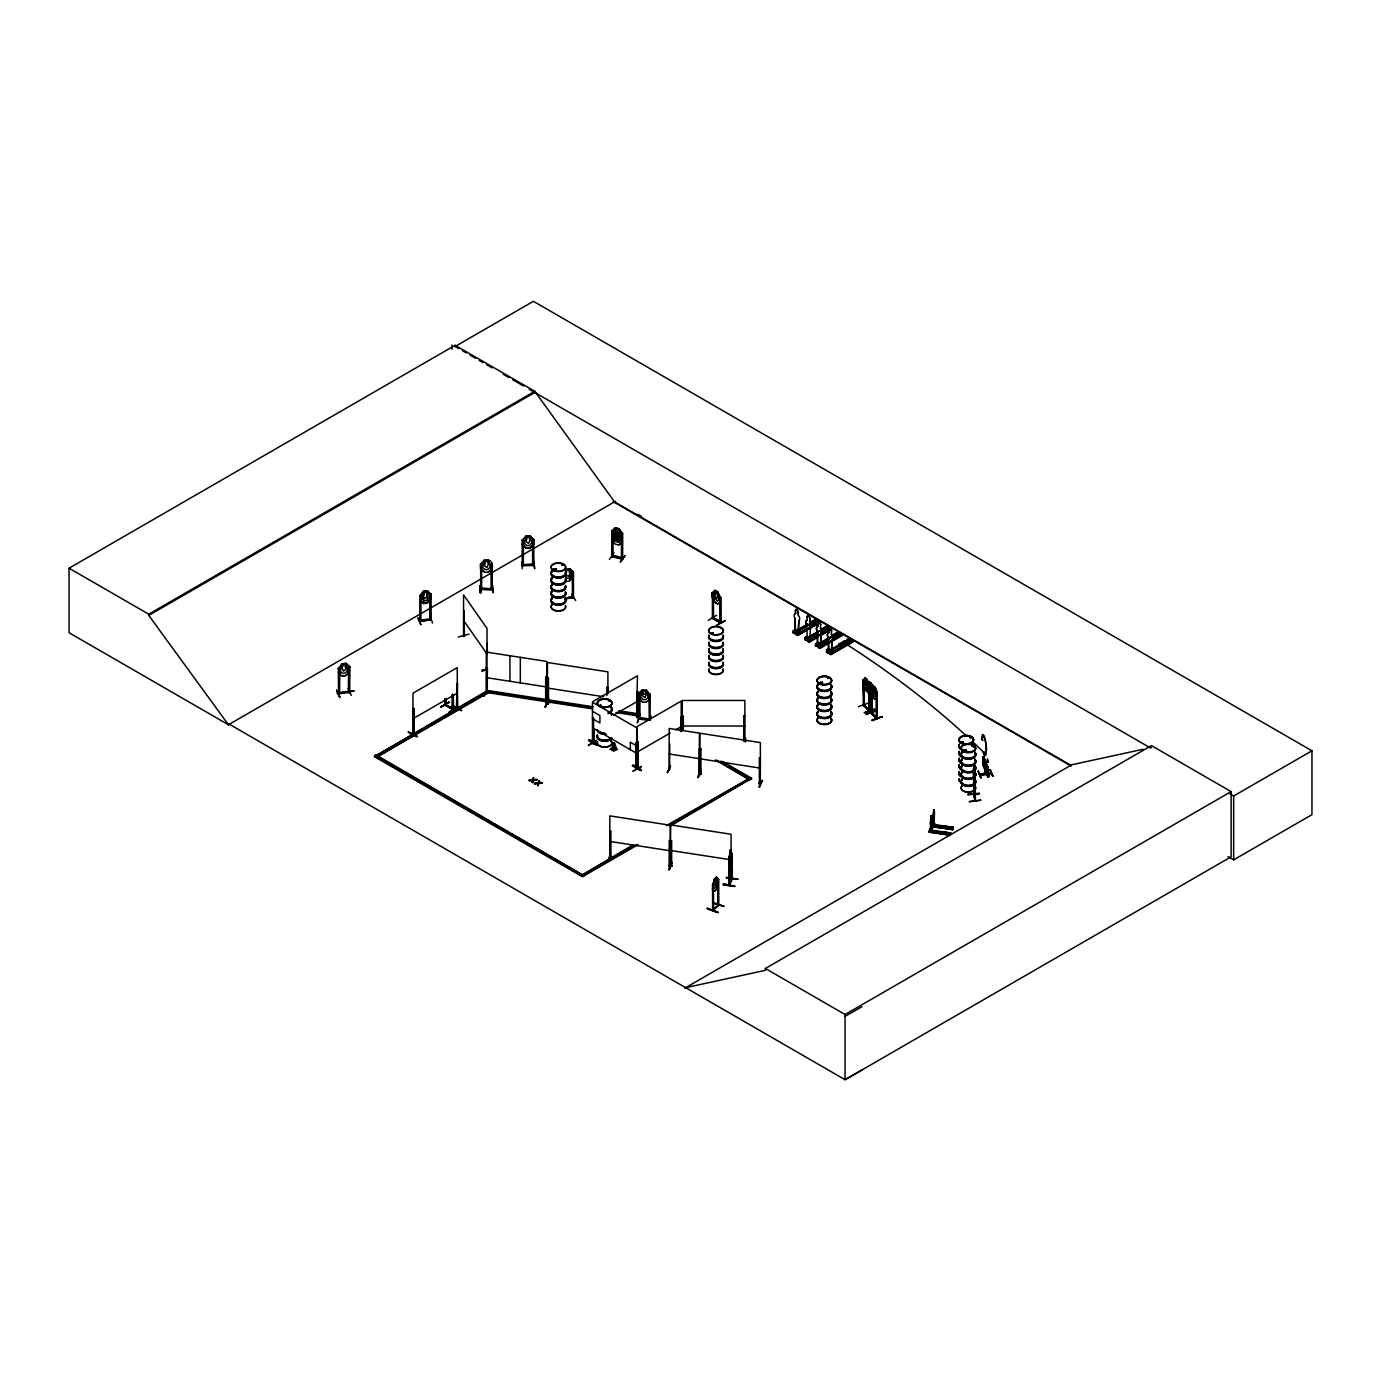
<?xml version="1.0" encoding="UTF-8"?>
<svg xmlns="http://www.w3.org/2000/svg" width="1381" height="1381" viewBox="0 0 1381 1381"><rect width="100%" height="100%" fill="white"/><g stroke="black" fill="none" stroke-linecap="round" stroke-linejoin="round"><path stroke-width="1.5" d="M973.657 769.959L974.002 766.938L973.691 795.093L973.57 769.269M931.657 818.501L931.571 829.843L931.467 815.446M933.349 825.648L934.35 814.341M934.195 824.215L934.35 813.236M973.536 794.351L974.123 794.04M929.914 829.584C930.276 828.652 929.465 829.808 930.242 829.929L950.784 833.192L930.086 830.516M930.224 829.377L931.001 829.36M932.313 823.956C936.025 822.783 932.848 823.525 932.814 823.887M932.21 825.51L932.21 823.508L933.314 824.043M613.734 747.812L613.889 742.771M929.914 829.48L930.086 828.635M930.552 822.316L930.759 817.12M930.708 829.446L932.33 829.152L932.33 830.257M932.658 823.456L932.693 824.871L953.045 828.307L953.322 827.236L951.25 826.926L950.232 829.101M933.176 816.672L933.849 810.008M870.962 712.993L870.979 687.306L871.929 687.824M798.132 632.619L798.874 620.535A3.919 2.261 60 0 0 798.304 615.184L798.304 611.731L798.304 615.184M798.304 632.515L798.874 620.535M809.767 639.334L810.509 627.25A3.919 2.261 60 0 0 809.939 621.899L809.939 618.446A1.951 1.122 60 0 0 808.558 616.064A1.951 1.122 60 0 0 807.177 616.858L807.005 616.962A1.951 1.122 60 0 1 808.386 616.15A1.951 1.122 60 0 1 809.767 618.55L809.767 622.002A3.919 2.261 60 0 1 810.336 627.354M820.487 645.531L821.056 633.551A3.919 2.261 60 0 0 820.487 628.182L820.659 624.644A1.951 1.122 60 0 0 819.278 622.244A1.951 1.122 60 0 0 817.897 623.038L817.897 626.491A3.919 2.261 60 0 0 817.328 631.186L817.897 644.254L819.123 643.287M820.659 645.428L821.229 633.447A3.919 2.261 60 0 0 820.659 628.096L820.487 628.182M831.431 651.849L832.001 639.869A3.919 2.261 60 0 0 831.431 634.518L831.604 630.962A1.951 1.122 60 0 0 830.223 628.562A1.951 1.122 60 0 0 828.842 629.356L828.842 632.809A3.919 2.261 60 0 0 828.272 637.504L829.17 650.468M831.431 634.518L831.604 634.414A3.919 2.261 60 0 1 832.173 639.766L831.604 651.746L827.944 649.433M984.618 761.88L984.981 774.344L985.102 762.433M984.929 774.292L985.343 760.292L984.86 762.208M973.881 771.064L974.175 768.319M720.174 621.519C702.152 614.338 724.507 620.518 719.76 622.676L719.639 596.713L720.623 597.49M729.72 857.515L730.048 853.32M339.657 668.335L338.466 668.542M612.698 531.271L611.628 531.012L615.287 527.784L618.93 528.681L622.486 533.687M421.153 595.625L419.841 595.643L419.824 621.45L420.998 620.104M430.216 594.158L430.233 620.052L429.974 594.21L431.01 594.072L431.269 598.37L427.454 602.962L423.604 603.514L419.772 599.941L423.674 603.411M731.447 878.385C734.088 876.538 726.734 886.498 729.651 884.686L730.169 853.337M728.892 884.289L732.068 878.471M728.771 863.643L729.841 865.628L730.825 851.248L729.254 858.568L729.254 885.359L732.293 878.851L732.189 853.32M723.23 884.807L734.744 886.188L723.385 883.944M734.571 886.516L723.23 884.824M931.243 815.653L930.742 817.414M930.587 821.712L930.759 820.383M713.563 909.268C709.057 913.307 721.642 902.363 717.792 904.503M613.026 750.09L613.768 743.133L612.197 749.693C617.134 752.127 616.271 745.636 614.234 742.943M796.802 630.375L795.335 631.549L794.886 630.616M806.677 637.418L807.125 638.264L806.936 637.262M816.982 643.736L819.071 643.667L817.207 643.684M829.17 650.054L828.03 649.83M828.41 649.899L830.016 650.054M795.249 631.514C796.216 627.44 795.767 637.211 796.112 630.806L794.852 630.081L794.852 632.878L796.112 633.603M795.629 631.376L796.043 630.72M796.026 631.082L796.509 629.995L796.06 630.841M806.797 638.177L808.437 637.09M807.264 638.108L807.522 637.055M807.989 636.865L807.747 640.335L806.487 639.593L806.487 636.796L806.28 639.714M817.259 643.839L818.398 643.995M463.93 635.692L464.448 635.588M463.964 610.367L464.448 636.52L463.481 636.037L464.413 635.881M730.687 857.135L730.048 860.121L729.72 859.293M973.501 794.489L974.969 801.066L974.813 774.845M974.813 800.393L975.418 801.015L975.228 774.81M975.349 775.414L973.881 766.938L974.019 794.455L975.4 799.962M728.805 885.135L728.771 859.655L729.841 853.475M729.859 853.544L728.736 859.69M730.704 863.384L731.792 857.169M983.168 756.684L983.738 765.972M983.427 757.323L983.479 765.454L983.997 757.254M929.378 832.07L949.99 834.935M952.597 829.342L931.778 826.908L932.054 826.062L952.579 829.377M932.572 825.148L953.322 827.461L932.779 824.25L931.795 826.891M949.662 835.66L950.715 832.881L948.626 832.553L947.625 834.745M932.002 831.103L950.456 833.917L950.715 832.881M952.251 830.067L952.527 829.221L932.123 826.149M613.716 742.805L612.197 749.693M713.528 909.509L718.776 905.038L718.69 879.473L716.342 877.108L714.357 879.093L713.425 884.099L713.563 910.269L712.596 909.63M974.347 775.052L973.881 772.859M707.573 908.974C739.456 920.16 685.149 900.516 717.775 911.943M717.723 912.427L707.624 908.543M933.452 810.82L933.78 809.836M933.521 811.804L933.193 817.172M865.904 678.848L865.179 683.491L866.439 686.34L867.095 685.408M863.885 704.293L863.263 705.277L868.942 711.025C871.687 706.52 865.197 684.493 870.289 683.371L870.945 687.479L872.93 685.2L870.859 687.341M869.063 711.042L869.167 711.111C874.933 701.824 860.432 657.494 870.617 692.623L871.894 691.467C870.168 664.762 873.016 710.576 873.603 686.495M712.976 884.203L712.872 910.821L718.672 905.09M553.798 569.645L553.367 569.645A7.319 4.229 0 0 1 556.474 568.627M553.47 569.697L554.765 570.129L554.489 568.92M599.596 705.708L600.234 705.104L599.924 706.174M608.589 700.771L609.159 700.478M711.042 633.119L713.269 632.947M720.14 627.906L720.571 628.269M819.382 683.232L820.677 682.318L821.471 683.405M819.865 682.559L820.124 683.44M828.048 678.434L829.17 678.071M840.528 644.495L840.856 645.497M843.049 645.151L842.445 644.047L840.856 644.426M941.549 832.001L941.031 832.916M961.4 742.115L963.161 742.719M943.948 827.461L943.775 826.494M942.533 832.916L941.031 832.415M963.213 742.063L962.592 741.683M966.286 750.159A7.423 4.281 0 0 1 964.37 750.004L963.334 750.832A7.319 4.229 0 0 1 966.458 749.814M965.215 751.16L965.267 751.299M965.561 751.005L963.662 750.366M970.049 737.851L970.601 737.886M970.256 737.609L970.688 737.35M972.207 746.361L972.656 745.533L972.828 746.465M638.661 693.694L642.441 689.827L646.377 690.137L650.244 694.557L650.244 698.613M638.678 697.612L642.424 702.066L646.377 702.29M642.441 689.827L640.577 696.887L643.132 699.494L645.669 699.684L648.19 697.474L646.377 690.137M643.736 690.638L645.013 690.742L646.308 694.298L645.013 697.543L642.493 695.782L643.753 690.569M646.308 702.187L650.261 698.544M642.493 689.948L638.54 693.659L650.261 694.488M983.22 756.684L988.175 768.181L983.669 756.425M983.22 765.195C997.065 795.266 979.284 759.343 984.066 765.765M638.851 719.225L650.278 719.829L638.626 719.156L638.799 693.383L639.904 693.607L639.921 719.259L639.748 718.016L638.626 718.224L650.175 718.931M639.386 715.548C634.172 731.826 640.111 716.394 639.368 716.118L615.961 712.492M639.869 718.034L650.071 718.845L650.106 720.14L650.175 694.298L649.174 694.505M648.966 694.488L649.277 719.708M650.347 719.501L651.159 716.152M670.527 766.248L667.265 772.842L670.268 766.3M731.36 853.458L731.498 879.473M973.881 779.091L974.365 781.37L974.951 779.454M458.268 637.055L469.143 634.069M795.888 630.34L794.99 631.272M835.729 633.43C847.986 638.937 829.739 634.017 838.025 632.101L842.514 635.381L819.969 648.362L815.567 645.393L815.567 643.736L817.845 642.424L818.277 646.636L817.949 643.563L819.019 643.581M829.221 650.261C828.565 658.444 831.725 644.927 826.511 650.054L827.34 652.419M829.152 649.709L829.653 649.363M612.025 748.502L613.613 742.874L611.835 749.106M930.915 816.119L931.571 818.277M930.224 830.085L929.292 832.277M408.396 732.275C435.671 745.533 390.478 722.349 416.786 736.936M588.617 740.44C606.294 752.766 592.57 737.696 588.617 740.458M588.996 740.147L597.421 744.946M632.394 765.747C636.209 762.778 650.158 778.28 632.446 765.644M868.045 684.596L869.012 681.575M871.894 688.394L872.965 685.339M566.02 573.408L567.228 569.732L568.454 569.524L569.697 572.77M712.51 889.191L714.357 879.093L716.446 877.142L717.274 883.288L714.702 888.276L713.425 887.137M712.596 910.562L712.579 885.1L714.495 879.196M423.674 595.435L424.865 591.741M929.568 829.411L929.586 831.138M828.79 649.847L828.79 650.762M858.343 706.744L868.563 702.964M866.094 714.012L876.21 710.973M616.496 528.716L615.305 533.739L617.635 535.88L618.826 534.602L617.67 529.009M616.444 532.842L615.305 537.796L617.635 539.936L618.826 536.881L617.635 533.135L616.392 532.911M573.443 596.678C571.32 596.04 572.666 598.767 572.355 596.903M573.46 597.576L573.46 571.993L569.714 568.592L565.917 569.265L565.951 581.487L569.749 580.814L573.339 576.032M807.143 637.297L805.175 639.058L805.175 637.729L807.453 636.417M532.548 782.595L533.515 777.572L532.548 782.595L533.515 779.54L536.933 779.54L533.394 780.524M537.934 785.703L538.78 783.096L542.319 782.647L538.78 783.631L538.901 780.679L538.072 783.251L534.482 783.717L538.072 782.716L537.934 785.703L537.951 783.165M533.515 777.572L532.686 780.144L529.096 780.61L532.686 779.609M338.466 693.158C379.93 687.98 325.502 692.969 339.605 693.918M349.686 692.347L338.259 693.849L339.243 693.659M531.875 782.216L532.565 780.041M538.901 783.182L539.574 781.059M342.091 663.898L340.33 671.373L342.816 673.393L345.302 673.013L347.753 670.217L345.923 663.294L342.091 663.898L338.31 668.525M423.57 591.292L421.792 598.75L424.295 600.804L426.798 600.442L429.249 597.68L429.249 594.641L427.437 590.74L423.57 591.292L419.772 595.902L423.604 591.361L427.454 590.809L431.269 594.313L430.285 594.451M729.168 859.086L729.013 884.686M487.269 667.99L486.233 667.834L487.269 667.99L487.234 693.59L487.372 667.765M484.075 696.387L487.562 689.879M487.389 692.899L486.388 692.209L487.493 693.331L486.147 693.4L486.336 652.091L546.79 661.43L546.807 702.756L545.909 702.308M545.668 677.035L546.79 676.966L545.668 677.035L545.668 702.584L546.911 702.532L545.909 701.41M547.325 703.844L547.446 678.019L548.464 678.175L548.481 703.965M548.464 678.175L547.342 678.244M545.564 701.669L546.911 701.6M548.671 700.236C537.692 722.522 556.923 683.647 545.184 706.796M547.446 703.844L548.585 703.74L547.342 703.792L547.446 662.483L607.899 671.839L607.899 693.521M548.481 703.309L547.239 702.877M606.863 687.22L607.899 687.375L606.863 687.22L606.76 695.644M670.32 840.753L670.182 866.595L670.32 825.234L609.867 815.878L609.729 857.238L609.867 831.414L610.885 831.552L610.903 857.359L609.901 856.013M610.885 831.552L609.763 831.638M610.592 853.613L608.123 860.19M609.66 856.272L610.885 856.185M760.292 783.579L759.136 783.717L760.344 783.942L760.379 742.581L699.925 733.242L699.787 774.603L699.925 748.761L700.944 748.916L700.961 774.05M700.944 748.916L699.822 748.985M670.527 840.666C674.118 840.649 666.902 840.546 670.217 840.977M697.698 777.538L701.168 770.598M701.237 770.598L698.199 777.538M699.925 773.653L700.944 773.533M669.06 865.697L671.667 865.455M668.974 869.357L671.943 862.814M668.887 868.856L671.943 862.279L668.991 869.65M669.509 869.754L671.787 862.711M670.51 865.041L671.667 866.388L671.649 840.597M759.343 757.962L760.379 758.117L759.343 757.962L759.343 783.787M817.897 644.392L818.122 643.546M762.536 780.558L758.963 787.066L762.019 780.438M762.088 780.472L759.585 787.153M730.963 850.023L729.945 849.867L729.945 853.976M726.354 877.919L737.868 879.265L726.51 877.505M729.928 874.242L731.084 875.589L731.067 860.052M729.72 878.247L732.62 871.67M726.371 877.384L737.851 879.231M431.01 594.072L431.217 619.827L430.233 619.12M449.084 702.394L440.435 707.003M708.211 620.466L716.584 615.27M669.612 769.821L669.716 744.031M699.321 748.865L699.218 774.482L699.425 733.121L669.198 728.443L669.112 769.821M697.957 777.106L700.944 770.512M701.237 771.133L697.647 777.589L700.927 771.03M336.705 690.241L339.812 697.267L336.774 690.189M336.671 690.655L339.812 697.267M588.41 745.619L596.661 740.268L588.41 745.101M592.535 708.073L488.253 691.933L377.617 756.615L488.253 692.744L488.839 690.673L593.14 706.796M425.78 726.941L486.63 691.812L488.253 692.744L488.839 690.673M639.368 716.118L639.955 714.84L620.811 711.888M929.309 830.844L931.398 831.155L929.309 830.844L929.24 832.122L949.835 835.281M931.571 829.843L930.742 831.276L930.431 822.783M933.936 825.7L931.933 825.199L931.847 826.477L952.476 829.601M932.244 830.205L931.312 832.432L931.398 831.155M934.868 824.578L933.936 826.805L934.005 825.527M943.327 831.949L941.238 831.414L940.237 833.589M945.933 826.321L943.862 825.769L942.843 827.961M943.327 831.742L942.308 833.917M945.933 826.097L944.915 828.272M947.245 832.57L945.174 832.018L944.155 834.21M949.852 826.926L947.78 826.39L946.762 828.565M947.245 832.346L946.227 834.521M949.852 826.701L948.851 828.893M952.389 829.808L953.322 827.236M418.288 617.963L420.601 624.626M592.414 743.392L593.623 743.617L593.519 718.068L592.484 717.792L593.519 718.068M615.287 527.974L613.509 534.551L615.891 537.554L618.239 538.141L620.587 536.294L620.587 533.256L618.826 528.854L615.339 527.905M618.774 532.962L615.236 532.099L613.509 535.569L613.509 538.607L615.891 541.611L618.239 542.181L620.587 540.351L618.878 532.807L622.434 537.813L618.878 540.903L615.236 540.006L611.628 535.068L615.236 531.909L618.878 532.807M480.277 586.096L480.692 592.95L479.742 586.183M480.105 592.898L479.794 586.114M521.88 562.084L522.225 568.799M446.08 704.431L444.855 704.068L445.787 704.603M452.364 708.453L453.469 708.66L445.787 704.862M452.329 694.401L452.226 709.299L453.451 709.627L453.365 694.678M713.217 617.877L712.285 617.376L713.511 618.636L713.425 599.423M712.285 618.308L720.589 623.073L720.502 597.472L717.844 591.845L714.944 590.274M713.511 617.704L712.579 617.186M609.418 559.391L614.027 552.814M983.548 765.626L983.945 766.541M414.076 733.087L412.884 733.363L413.955 733.121M457.577 708.919L456.938 708.367M594.02 741.01L593.053 742.84M636.555 767.974L638.108 767.439L638.005 741.89L636.969 742.167L638.005 741.89M718.69 879.473L717.792 879.887L717.809 905.349M978.162 771.444L981.011 778.073L978.266 771.099M863.28 705.346L863.349 679.745C867.7 673.41 861.071 687.79 866.767 688.774L868.045 687.617M863.177 683.733L863.28 679.642L863.954 705.898L863.177 679.676M871.411 713.476L871.411 711.854L877.246 718.621L877.159 693.038L876.175 692.382M569.697 574.548L568.454 576.326L566.02 575.187M870.945 689.274L870.289 690.189L869.029 687.341M731.654 878.851L731.792 853.113L730.704 851.231M555.3 570.094C555.766 567.954 554.92 571.406 553.746 569.956M562.516 565.278L562.585 564.363M600.2 706.123L600.545 705M609.004 700.823L609.004 701.082M713.148 633.447L711.25 633.327M840.649 644.323L841.133 645.618L842.911 645.065M828.048 678.244L829.308 678.347L828.151 678.399M963.403 742.719L962.419 741.821M970.601 737.834L971.154 737.644M972.949 746.292L972.069 745.999L973.104 745.844M611.576 535.138L615.287 539.936M615.236 532.099L611.697 535.207M618.93 528.681L622.365 533.705L622.399 559.236M611.576 539.194L615.184 544.131L618.878 544.96L622.486 541.801L618.826 544.839M622.555 533.411L621.295 533.101L622.555 533.411L622.503 559.201L611.731 556.578L611.99 530.805M612.663 555.887C613.268 558.097 613.06 554.592 611.921 555.697M612.146 556.319C609.781 552.797 637.401 563.085 613.078 555.956M621.381 558.994L621.571 533.221M624.92 555.455L620.276 562.205L624.989 555.922M349.686 691.432L348.426 692.554L349.635 692.416L349.721 666.764L345.923 663.294L349.617 666.885M349.548 692.399L348.547 692.261M985.309 753.905C988.244 750.971 980.959 751.696 983.893 754.112M338.345 668.594L342.125 663.968M338.466 672.599L342.125 676.12L345.958 675.533L349.583 670.803M423.604 591.361L423.604 603.514L427.437 602.893L431.269 598.37M421.101 620.604L419.738 620.276L431.131 618.671M419.876 621.174L431.01 619.62L430.078 618.74M732.016 879.404L731.93 853.907M491.135 589.549L491.204 588.289L492.275 589.514L492.154 563.724L491.049 563.69L491.118 589.255M522.277 564.725L533.877 564.328L522.398 564.76M532.583 565.502L532.634 539.695L533.756 539.712L533.877 565.485L522.277 565.727L522.294 564.466M744.946 740.889L744.86 700.478L682.266 700.478L682.283 730.601M867.095 687.617L867.095 683.63L868.977 681.437L870.945 683.509L868.873 681.472L866.975 683.664L866.975 687.652L870.962 695.575L872.757 693.417M863.28 683.699L865.127 689.74L867.233 691.691L869.012 689.533M480.502 564.104L480.519 568.23L484.489 572.114C491.636 574.185 496.124 562.844 488.391 559.926L484.42 559.995L480.519 564.173L481.727 564.19M488.391 572.166L492.309 567.971M523.313 565.416L523.485 539.954L522.277 540.109L526.023 535.966L529.993 535.914L533.912 539.971L533.912 544.028L529.993 548.136L526.023 548.119C516.977 537.537 525.384 551.451 529.941 547.964L533.912 544.028M717.757 879.421L717.74 905.487M712.579 885.1L713.459 884.686L712.389 885.1M714.357 891.246L716.428 889.226C720.917 871.307 716.549 898.496 712.389 889.157M713.494 903.209L723.972 906.264L713.545 903.07M796.354 630.133L795.456 631.29M872.032 713.356L871.929 694.211M456.507 709.057L457.508 708.902L457.215 667.627L412.971 693.176L412.884 734.295M594.296 742.201L594.227 728.926M636.606 716.446L637.159 716.549M637.677 717.119L637.815 716.066M638.091 767.491L637.798 766.3M712.268 596.73L714.944 602.427L717.757 604.049L714.995 602.358L712.182 596.782L712.182 592.725L715.047 590.222L713.632 596.644L717.274 601.149L719.069 599.768L717.844 591.845M717.757 604.049L720.519 601.46M553.505 569.317L554.144 570.008M554.489 569.783L554.316 569.265M562.119 565.105L563.085 564.57M562.119 564.725L562.585 565.002M563.137 565.174L562.516 564.397M601.218 705.674L600.148 706.278M711.18 632.791L712.561 632.619M713.304 633.119L712.354 633.189M821.039 632.722L821.039 631.652M821.039 632.981L821.039 631.928M842.703 645.497L842.703 644.167M819.865 682.956L821.177 683.077M821.281 683.526L820.677 682.525M963.213 742.857L963.109 741.839L962.056 742.426M963.489 750.504L965.043 751.402M964.283 750.453L965.164 750.746L964.473 750.107M944.172 827.34L945.139 827.098M941.549 832.967L942.533 832.743M480.778 589.411C511.488 591.776 474.356 585.63 481.606 589.739L481.71 563.88L480.674 564.139M523.295 564.743L523.382 565.692M744.825 740.872L743.668 740.613L744.739 740.544M718.258 905.504L718.293 879.196M712.993 909.233L713.114 910.114M975.349 800.98L973.95 794.386M546.807 701.824L546.669 702.791M700.909 773.809L699.925 774.586M610.851 856.444L610.765 857.394M610.851 857.377L609.763 857.187M760.344 783.01L759.136 783.717M670.32 865.628L669.077 866.405L669.284 840.597M807.54 624.212L792.867 632.705L805.33 625.731M813.374 620.518L817.535 623.245L813.374 620.846L815.653 619.206L812.252 621.743M795.491 629.512L793.212 630.824L794.265 633.534M797.493 631.186L816.741 620.57L812.425 622.054M819.019 621.45L819.831 622.089L819.019 621.45L810.043 626.629M815.653 619.206L819.865 622.123L797.044 635.122L797.355 633.223L799.634 631.911L799.634 633.568L795.249 630.737M807.177 637.642L804.605 639.507M825.027 627.233C836.938 633.844 819.244 626.318 827.34 626.456L809.698 636.417M805.313 639.886L818.07 633.275L805.9 640.266M810.008 636.227L828.099 626.715M808.765 641.889L807.868 641.336L829.739 629.632M830.93 628.735L827.305 625.921M808.662 641.802L808.99 639.938L811.268 638.626L811.268 640.283L806.59 637.798M815.584 645.618L839.044 633.43M818.95 647.534L829.308 641.544M841.374 634.345L832.519 639.627L841.374 634.345L842.496 635.398M829.273 641.336C826.442 640.749 816.016 651.659 819.71 646.135L821.988 644.823L821.988 646.481L817.448 643.909M819.399 648.017L842.168 634.5M841.858 635.018L838.025 632.446L815.222 645.6M848.745 639.04C841.012 638.989 858.516 646.118 846.691 639.748M826.977 652.384L849.764 639.23L826.718 652.264L827.633 652.764M848.97 638.419L853.458 641.699L830.93 654.68L826.166 651.936L849.764 639.23M848.97 638.764L852.906 641.423M413.713 708.263L414.076 734.019L414.007 708.436M456.386 709.195L457.215 683.146L457.508 708.971M456.679 709.351L457.508 683.319M453.382 706.226L461.686 710.594M413.005 733.242L414.093 733.259M637.107 717.464L637.435 691.329L637.729 717.153M636.9 717.533L637.729 691.501M593.45 742.667L592.518 742.495M593.191 701.358L637.435 675.81L636.606 717.378M593.226 743.772L593.105 741.562M635.985 742.926L637.021 743.185L635.985 742.926L636.71 768.958L636.727 727.822L592.484 702.273L592.484 743.444M680.488 731.412L681.23 716.618L681.524 731.153M680.781 731.585L681.524 716.791M637.729 766.351L636.883 766.835L637.798 766.576M635.899 767.75L637.435 767.888L637.262 742.339M636.814 768.009L637.798 767.232M641.198 766.455L632.843 771.271L641.509 766.628M229.453 724.283L228.556 724.818L69.05 632.722L69.05 568.195L455.109 345.302L534.81 391.306L614.51 501.855L1070.827 765.316M455.109 345.302L455.109 346.493L533.394 301.3L1311.95 750.798L1311.95 814.669L1233.665 859.862L1228.072 856.617M69.05 568.195L148.751 614.2L534.81 391.306M861.951 1070.068L845.051 1079.7L229.35 724.231L228.435 724.749L148.751 615.391L534.81 392.497M228.435 724.749L615.408 501.338M412.971 718.724L457.215 693.176M440.85 707.314L449.153 701.997L440.85 706.779M445.7 705.484L445.994 698.924M452.519 708.436L445.217 704.828M457.508 706.865L449.153 712.113L457.56 707.314M452.588 708.16L453.072 709.748L445.373 704.914M376.098 754.941L374.475 756.667L486.63 691.018L488.253 691.933M377.842 754.613L422.103 729.064M712.182 592.725L713.425 593.036L712.389 592.777L712.423 618.395M719.846 597.006L720.796 597.3L720.882 622.9L712.579 618.101M724.939 620.483L716.584 625.386L725.336 620.794M613.475 715.203L637.435 701.358M795.542 613.578L795.542 610.143L795.542 613.578A3.919 2.261 60 0 0 794.955 618.274L795.542 630.927M794.955 618.274L795.18 631.428M806.608 625.006L806.435 625.092A3.919 2.261 60 0 1 807.005 620.397L807.177 620.311A3.919 2.261 60 0 0 806.608 625.006L807.333 637.78M793.212 630.824L795.801 629.701M807.54 623.884L805.261 625.524M811.855 621.398L809.577 622.71L813.72 625.11C822.006 624.091 803.535 618.567 815.998 623.78M820.09 622.486L797.579 635.415L820.159 622.468L815.653 619.534L809.577 623.038L813.72 625.11M793.505 633.085L805.624 626.076M793.678 633.171L816.464 620M794.852 632.878L794.645 630.202L799.306 633.05L799.634 631.911M797.683 631.497L816.741 620.57M793.523 631.013L793.523 632.343L797.027 634.362L797.027 633.033L799.306 631.721M806.918 628.424L796.216 634.621L797.389 635.105M809.421 627.595L811.7 626.611M817.535 622.917L819.813 621.588M797.027 635.087L819.831 621.916M820.659 624.644L820.487 624.747A1.951 1.122 60 0 0 819.106 622.348A1.951 1.122 60 0 0 817.725 623.142L817.725 626.594A3.919 2.261 60 0 0 817.155 631.29L817.345 644.185M817.776 632.912L805.088 639.8L804.847 637.556L807.125 636.227L806.849 637.729M821.212 629.425C833.468 634.949 815.222 630.029 823.49 628.113L827.651 630.841L823.49 628.113M807.488 637.78L806.487 636.796M820.97 630.979L828.151 626.922M821.419 631.238L828.376 627.285L821.505 631.29M805.175 639.058L808.679 641.095L808.679 639.766L811.268 638.626M807.868 641.336L830.654 628.165M807.971 641.423L818.605 635.364M821.799 633.43L830.361 628.39M808.42 641.664L818.881 635.709M829.256 629.719L821.056 634.639M809.042 641.82L817.673 636.831M821.125 634.828L829.774 629.84M817.966 637.176L809.301 642.182L804.847 639.213M821.315 635.139L831.794 629.201L827.305 626.249M831.604 630.962L831.431 631.065A1.951 1.122 60 0 0 830.05 628.666A1.951 1.122 60 0 0 828.669 629.46L828.669 632.912A3.919 2.261 60 0 0 828.099 637.608L828.358 650.261M815.567 643.736L818.173 642.614M831.932 635.623C844.188 641.129 825.942 636.227 834.21 634.293L838.371 637.021L834.21 634.293M836.61 634L815.808 645.98M816.62 646.446L828.79 639.455M832.139 637.418L837.421 634.466M815.878 643.926L815.878 645.255L819.382 647.275L819.382 645.945L821.988 644.823M636.969 752.196L670.165 733.035M675.689 729.841L681.23 726.648M819.209 647.896L842.186 634.811M819.485 648.069L842.22 635.036M826.511 650.054L829.118 648.932M838.578 644.426C850.817 649.933 832.57 645.031 840.856 643.097L844.999 645.825L840.856 643.097M845.155 640.629L849.315 643.356L845.155 640.629C836.886 642.545 855.132 647.465 842.876 641.941A1361.373 735.02 -3 0 1 965.992 735.555M830.982 650.727L850.109 639.783M826.839 650.244L826.839 651.573L830.344 653.593L830.344 652.264L832.622 650.952L832.933 652.799L828.565 650.347M830.344 652.264L832.933 651.141M852.319 640.68L829.895 653.869M831.811 653.178L853.113 640.819M853.13 641.147L830.361 654.335L830.654 652.453M632.791 844.999L582.437 874.864L602.945 863.021M666.35 825.631L748.381 779.057M606.673 860.881L619.741 853.337M623.47 851.179L629.063 847.951M668.214 825.355L746.517 780.127M374.475 755.873L582.437 875.934L636.261 844.861M669.82 825.475L751.609 778.263L669.82 826.287M374.475 756.667L582.437 876.728L638.126 844.585M684.769 988.209L1071.742 764.781L1143.036 749.279M685.667 987.674L765.367 970.342L765.367 968.495L1151.426 745.602L1231.127 791.606L1231.127 856.807L845.051 1079.7L845.051 1014.5L1231.127 791.606M1151.426 747.449L1150.528 747.984L529.251 389.287M1229.97 793.851L1233.665 795.991L1311.95 750.798M845.051 1016.364L861.951 1006.732M638.678 717.999L638.937 718.88M593.934 728.754L594.02 741.942M562.274 565.053L562.758 565.088M819.917 683.077L821.039 683.077M964.818 750.867L963.679 750.522M487.217 692.623L486.267 693.417M547.325 702.618L548.361 702.739M699.804 773.36L700.978 773.481M699.804 774.292L701.065 774.482M760.24 783.01L759.481 782.561M760.24 783.942L760.275 758.342M609.746 856.945L611.006 857.135M669.164 865.197L669.284 866.439M671.494 865.455L671.615 866.422L670.217 866.215M670.51 865.973L671.77 866.163L670.337 866.25L670.631 824.923L731.067 834.262L731.17 857.308L729.893 862.607L729.254 861.606M729.928 875.174L731.188 875.364M730.929 875.589L730.842 874.656M978.214 771.116L980.976 777.693M796.181 630.237L795.508 630.582M985.326 764.729L986.466 764.194M985.292 764.608C985.723 767.508 984.912 777.33 988.744 776.087L987.622 766.99M987.484 776.64L988.779 776.208L988.744 772.946L986.621 766.559L986.621 772.842M866.923 683.56L866.439 679.521M869.012 685.563L867.113 679.573M865.283 689.637L867.113 691.726M871.894 691.432L874.466 696.421L875.727 695.282L875.727 692.244L874.915 687.203L872.827 685.252M872.757 689.447L870.859 683.457M868.908 693.555L867.026 687.583M877.159 693.038L874.812 687.237M872.827 697.405L870.859 691.398L872.827 697.405L874.915 699.356M863.885 705.225L868.994 709.489M869.098 710.438L869.115 685.511M864.316 712.665C867.285 711.146 886.343 705.518 864.351 712.769M876.21 717.464L876.745 717.827M882.166 716.566L872.274 720.675M817.725 643.425L817.845 642.424M611.99 556.353L622.658 558.994M420.877 621.329L420.981 595.522M431.01 619.896L420.083 621.45M573.253 597.68L573.219 571.82L572.217 571.993L572.476 597.818M796.267 630.53L795.732 630.789M712.561 633.413L711.422 633.447M841.133 644.306L842.445 644.306M842.445 645.341L841.133 645.341M945.139 826.77L943.637 827.288M486.923 669.457L487.01 643.304L487.407 652.074M487.51 669.854L481.831 670.821L487.269 669.008M487.286 669.095L481.848 670.303M487.32 669.561L481.865 670.734M339.467 668.421L338.362 668.318L338.518 694.108M668.905 868.839L668.905 869.719M571.734 594.227L575.687 600.562M573.201 596.385L565.209 598.336M565.088 598.111L572.097 596.903M565.088 598.767L573.288 597.317M565.209 598.991L573.339 597.593M445.148 703.913L445.666 705.536M452.519 709.092L452.605 694.246M348.426 692.554L348.513 666.73L349.756 666.833M349.566 666.816L348.444 666.747M342.091 676.051L345.958 675.533M349.428 691.156L348.564 691.657M351.309 695.42L348.185 688.446M424.899 591.81L426.142 591.638L427.402 596.696L424.899 598.629L423.674 597.231M420.842 595.85L419.841 595.643M417.752 618.136L421.17 624.609M432.581 623.004L429.836 615.891M987.329 759.222L988.002 762.312M987.329 760.672L988.33 762.26M985.343 761.069L985.861 766.248L985.654 762.105M984.567 761.742L985.827 761.57M986.138 762.295L984.567 761.483M990.315 769.821L992.507 776.122M985.188 773.222L979.336 774.05L985.62 773.636M991.213 773.187L979.82 775.155M979.94 775.432L991.351 773.912M988.468 774.689L986.517 768.958L988.468 773.636M988.175 775.829L987.778 776.761M988.623 776.105L987.484 774.931M989.78 769.838L993.06 776.415L990.298 769.787M532.807 565.192L532.583 564.57M480.692 588.496L481.848 588.996M529.096 780.075L536.933 780.058M529.096 780.61L532.565 780.576M538.901 782.647L542.319 782.647M534.482 783.182L542.319 783.165M534.482 783.717L537.951 783.683M533.394 779.989L536.933 779.54M339.502 668.145L339.398 694.022L339.605 668.111M820.487 683.578L819.727 683.388M349.307 692.088L349.462 666.591M491.187 564.052L492.154 563.724M974.192 769.062L974.347 773.274M974.485 769.217L974.865 801.032M967.891 794.593L979.543 793.747M967.908 794.748L979.543 793.385L967.908 794.213M969.341 801.463L980.993 800.169L969.427 801.826M420.739 621.001L420.739 620.069M592.76 743.185L592.76 717.637M636.814 768.941L635.899 768.423L636.261 742.754M445.649 705.484L445.7 699.097M453.02 709.748L453.072 694.833M529.993 535.983L526.023 536.052L524.159 543.199L526.748 545.564L529.303 545.53L531.84 543.078L529.941 536.087L533.756 539.712M522.242 540.195L523.313 539.867M532.652 540.04L533.912 539.971M533.722 561.981L534.689 568.748L533.722 561.446M492.724 585.924L493.086 592.76L492.119 586.01M480.553 588.755L492.275 588.582L490.98 588.599M863.66 705.139L869.46 710.852M868.994 710.421L869.46 693.901M871.342 711.854L871.515 712.889M699.218 773.55L699.218 774.482M743.789 715.997L744.86 716.238L743.789 715.997L743.668 740.889M744.946 738.283L745.636 741.666L745.602 738.248M682.266 726.026L744.86 726.026M545.737 701.375L546.772 701.548M759.326 782.526L759.326 783.459M670.078 866.543L669.164 866.129L670.286 866.284M554.696 568.886L553.816 569.749M962.419 741.994L962.592 742.011A7.423 4.281 0 0 0 961.038 742.84M962.143 742.874L962.678 742.874A7.319 4.229 0 0 0 961.107 743.651M941.773 832.156L942.653 832.657M852.06 640.939L829.549 653.869L830.43 654.387L853.095 641.302M871.532 713.494L871.549 687.807M876.745 718.707L871.048 712.976L876.745 718.759L876.624 692.52M480.709 589.704L480.657 563.897M730.808 851.386L731.17 854.269M730.376 852.595L730.687 855.357M734.744 886.188L723.385 883.944M486.336 677.639L546.79 686.978M547.446 688.049L603.721 696.749M618.671 710.749L639.955 714.046L639.368 715.323L618.084 712.026M490.963 691.795L497.35 692.779M501.614 693.435L514.371 695.42M518.635 696.076L531.409 698.061M535.655 698.717L542.043 699.701M554.817 701.669L559.081 702.325M563.327 702.998L567.591 703.654M571.855 704.31L576.101 704.966M580.365 705.622L586.752 706.606M488.253 692.744L592.535 708.867M669.198 753.991L699.425 758.67M699.925 758.79L760.379 768.129M930.604 823.369L930.898 831.293M934.626 825.458L951.026 827.961M929.896 830.464L950.56 833.675M670.631 850.472L728.995 859.5M609.867 841.426L670.32 850.782M600.908 705.328L601.408 705.294M616.444 528.785L617.635 529.078M612.801 531.253L611.835 531.012L611.921 556.629M934.333 812.684L934.143 809.905M729.962 875.45L730.048 859.897M713.494 902.673L723.696 906.454M829.549 649.968L828.842 649.795M712.838 618.153L712.665 592.604M545.478 705.846L548.412 698.89M983.237 765.937L983.289 756.581M633.499 714.012L641.837 718.759M638.091 767.404L637.729 741.735M641.216 770.235L632.809 765.022M453.279 705.829L461.617 710.576M455.109 346.493L458.82 348.633M462.531 350.774L466.243 352.915M469.937 355.055L475.496 358.266M479.207 360.406L482.918 362.547M486.63 364.688L492.188 367.898M503.305 374.32L508.864 377.531M512.575 379.671L523.692 386.076M637.763 514.233L641.492 516.39M613.285 501.683L1071.104 766.006M820.573 631.393L823.335 633.327L820.573 631.721M818.467 643.719L817.207 642.994L817 645.894L818.467 646.515M806.28 636.917L809.939 639.23M817 643.097L821.678 645.963L821.678 644.634M829.429 652.833L827.944 652.229L828.151 649.312L828.945 649.743M793.212 632.498L797.683 635.45M722.453 761.414L751.609 778.263M720.623 761.173L726.095 764.332M729.738 766.438L751.609 779.057M717.188 760.24L750.004 779.989L715.375 759.999M592.535 711.301L599.906 715.565L599.906 723.005L592.535 718.759M636.106 745.55L630.34 742.236L630.34 749.676M592.484 727.822L636.727 753.37M453.072 709.748L444.872 705.087L445.234 698.493M539.574 781.594L538.901 780.679M765.367 968.495L845.051 1014.5M375.995 754.889L584.059 875.796L511.643 833.986M377.945 756.805L383.521 760.016M387.232 762.157L474.512 812.546M478.223 814.686L491.222 822.196M494.933 824.336L507.932 831.845M876.745 717.171L876.227 718.275L876.262 692.468M713.028 592.95L713.217 618.809M637.021 768.699L636.969 726.648L681.23 701.099L681.23 730.981M565.951 578.19L569.093 578.311L571.527 575.48L569.697 568.782L573.374 572.114M636.02 767.612L636.555 768.906M719.812 622.658L720.053 601.132M649.07 719.069L648.949 720.002M865.127 677.588L867.199 679.607M872.965 697.284C878.023 703.326 877.798 689.482 874.915 687.203M875.951 710.783L866.094 714.547M882.442 717.343L882.114 716.497L871.998 719.967M864.316 705.121L868.873 709.679M480.519 568.23L484.489 572.045M642.476 701.962L638.557 697.629L638.557 693.573M463.584 620.483L487.027 653.99M615.995 748.899L614.182 742.84L615.805 749.52M872.015 720.381L882.166 716.929M569.714 568.592L569.663 580.659M933.107 817.517L933.521 825.665M427.402 602.876L427.454 590.809M983.738 757.271L988.175 768.181M983.203 757.496L987.778 768.233M983.289 764.988L988.175 776.692M985.879 773.671L986.069 770.149M985.758 773.688L985.861 770.253M828.876 650.313L828.79 648.742M872.861 691.156L874.121 693.987L874.121 687.186M974.675 774.465L974.278 778.349L973.398 772.808L974.002 779.091M973.881 779.022L974.365 781.37M985.292 767.853L986.466 773.826M930.656 823.18L930.397 822.282M613.078 556.612L612.957 531.046M614.096 743.116L615.115 749.987M614.044 742.788L614.545 746.206M934.523 813.772L934.177 810.095M488.391 559.926L490.238 567.108L487.7 569.542L485.145 569.593L482.556 567.211L484.42 559.995M480.364 585.648L480.692 592.95M613.941 743.151L614.096 750.211M745.136 741.597L744.963 737.747L744.98 741.545M682.283 716.238L683.336 715.997L683.336 730.584M1233.665 795.991L1233.665 859.862M987.657 759.17L987.657 760.638M973.398 768.751L973.415 772.842M934.937 823.508L934.937 824.63M932.52 822.972L932.382 825.527M929.896 828.6L929.776 831.172M864.247 688.687L864.316 705.777M832.622 650.952L832.622 652.281M810.958 638.436L810.958 639.766M807.177 616.858L807.005 620.397M649.277 718.776L649.26 719.743M617.583 749.175L613.768 751.212L610.229 749.089L613.768 746.879L610.229 749.175M607.795 687.6L607.795 693.745M593.226 718.224L593.329 743.824M545.771 676.811L545.754 702.67M522.26 539.885L522.156 565.658M520.326 657.339L520.326 682.887M509.934 655.733L509.934 681.282M487.027 652.177L487.027 628.441L463.584 594.935L463.515 636.106M451.984 345.06L451.984 349.289M444.941 698.665L444.941 705.156M413.54 732.879L413.42 734.416M413.247 708.867L413.161 734.468M148.751 614.2L148.751 615.391M973.432 742.477A1361.373 735.02 -3 0 1 983.6 752.265M830.792 691.812A7.423 4.281 0 0 1 824.353 698.251A7.423 4.281 0 0 1 817.932 691.812M830.689 692.261A7.302 4.212 0 0 1 824.353 698.596A7.302 4.212 0 0 1 818.035 692.261M830.792 684.769A7.423 4.281 0 0 1 824.353 691.19A7.423 4.281 0 0 1 817.932 684.769M819.106 683.888A7.423 4.281 0 0 1 822.437 682.766M830.689 691.087A7.302 4.212 0 0 1 824.353 697.405A7.302 4.212 0 0 1 818.035 691.087M830.689 685.218A7.302 4.212 0 0 1 824.353 691.536A7.302 4.212 0 0 1 818.035 685.218M819.192 684.337A7.302 4.212 0 0 1 822.472 683.25M830.792 691.449A7.423 4.281 0 0 1 824.353 697.888A7.423 4.281 0 0 1 817.932 691.449M830.792 684.406A7.423 4.281 0 0 1 824.353 690.828A7.423 4.281 0 0 1 817.932 684.406M819.106 683.526A7.423 4.281 0 0 1 822.437 682.404M830.689 684.027A7.302 4.212 0 0 1 824.353 690.362A7.302 4.212 0 0 1 818.035 684.027M819.192 683.163A7.302 4.212 0 0 1 822.472 682.059M830.792 711.905A7.423 4.281 0 0 1 824.353 718.344A7.423 4.281 0 0 1 817.932 711.905M830.689 712.354A7.302 4.212 0 0 1 824.353 718.69A7.302 4.212 0 0 1 818.035 712.354M830.672 717.861A7.285 4.212 0 0 1 824.353 724.162A7.285 4.212 0 0 1 818.053 717.861M830.689 698.821A7.302 4.212 0 0 1 824.353 705.139A7.302 4.212 0 0 1 818.035 698.821M830.706 718.016A7.337 4.229 0 0 1 824.353 724.369A7.337 4.229 0 0 1 818.001 718.016M830.706 718.258A7.337 4.229 0 0 1 824.353 724.611A7.337 4.229 0 0 1 818.001 718.258M830.689 698.234A7.319 4.229 0 0 1 824.353 704.569A7.319 4.229 0 0 1 818.018 698.234M830.792 704.862A7.423 4.281 0 0 1 824.353 711.284A7.423 4.281 0 0 1 817.932 704.862M830.689 711.18A7.302 4.212 0 0 1 824.353 717.499A7.302 4.212 0 0 1 818.035 711.18M830.689 705.311A7.302 4.212 0 0 1 824.353 711.629A7.302 4.212 0 0 1 818.035 705.311M830.792 711.543A7.423 4.281 0 0 1 824.353 717.982A7.423 4.281 0 0 1 817.932 711.543M830.792 704.5A7.423 4.281 0 0 1 824.353 710.922A7.423 4.281 0 0 1 817.932 704.5M830.689 704.12A7.302 4.212 0 0 1 824.353 710.455A7.302 4.212 0 0 1 818.035 704.12M974.779 759.585A7.423 4.281 0 0 1 968.357 766.006A7.423 4.281 0 0 1 961.918 759.585M974.693 760.016A7.319 4.229 0 0 1 968.357 766.351A7.319 4.229 0 0 1 962.005 760.016M974.693 765.989A7.337 4.229 0 0 1 968.357 772.342A7.337 4.229 0 0 1 962.005 765.989M974.779 752.524A7.423 4.281 0 0 1 968.357 758.963A7.423 4.281 0 0 1 961.918 752.524M963.109 751.644A7.423 4.281 0 0 1 966.424 750.539M974.693 758.842A7.319 4.229 0 0 1 968.357 765.178A7.319 4.229 0 0 1 962.005 758.842M974.693 752.973A7.319 4.229 0 0 1 968.357 759.308A7.319 4.229 0 0 1 962.005 752.973M963.178 752.093A7.319 4.229 0 0 1 966.458 751.005M974.779 759.222A7.423 4.281 0 0 1 968.357 765.644A7.423 4.281 0 0 1 961.918 759.222M974.779 752.162A7.423 4.281 0 0 1 968.357 758.601A7.423 4.281 0 0 1 961.918 752.162M963.109 751.281A7.423 4.281 0 0 1 966.424 750.176M974.693 751.782A7.319 4.229 0 0 1 968.357 758.134A7.319 4.229 0 0 1 962.005 751.782M974.779 779.678A7.423 4.281 0 0 1 968.357 786.1A7.423 4.281 0 0 1 961.918 779.678M974.693 780.11A7.319 4.229 0 0 1 968.357 786.445A7.319 4.229 0 0 1 962.005 780.11M974.658 785.634A7.268 4.195 0 0 1 968.357 791.934A7.268 4.195 0 0 1 962.056 785.634M974.658 766.593A7.285 4.212 0 0 1 974.658 770.805M973.501 771.668A7.285 4.212 0 0 1 963.921 772.031A7.285 4.212 0 0 1 962.039 766.593M974.658 786.031A7.285 4.212 0 0 1 968.357 792.331A7.285 4.212 0 0 1 962.039 786.031M974.779 772.618A7.423 4.281 0 0 1 968.357 779.057A7.423 4.281 0 0 1 961.918 772.618M974.693 778.936A7.319 4.229 0 0 1 968.357 785.271A7.319 4.229 0 0 1 962.005 778.936M974.693 773.067A7.319 4.229 0 0 1 968.357 779.402A7.319 4.229 0 0 1 962.005 773.067M974.779 779.316A7.423 4.281 0 0 1 968.357 785.737A7.423 4.281 0 0 1 961.918 779.316M974.779 772.255A7.423 4.281 0 0 1 968.357 778.694A7.423 4.281 0 0 1 961.918 772.255M974.693 771.875A7.319 4.229 0 0 1 968.357 778.228A7.319 4.229 0 0 1 962.005 771.875M961.141 743.116A7.285 4.212 0 0 0 973.329 741.217A7.285 4.212 0 0 0 964.404 736.073A7.285 4.212 0 0 0 961.141 743.116A7.423 4.281 0 0 1 962.574 742.512M962.574 749.935A7.423 4.281 0 0 1 959.122 745.119M972.725 744.083A7.423 4.281 0 0 1 973.709 746.223M961.107 749.624A7.319 4.229 0 0 1 959.225 745.55M972.638 744.532A7.319 4.229 0 0 1 973.605 746.638M962.574 749.572A7.423 4.281 0 0 1 959.122 744.756M972.725 743.72A7.423 4.281 0 0 1 973.467 746.983M972.638 743.341A7.319 4.229 0 0 1 973.363 746.551M961.107 748.45A7.319 4.229 0 0 1 959.225 744.359M959.95 743.341A7.319 4.229 0 0 1 962.626 741.804M961.107 756.684A7.319 4.229 0 0 1 959.225 752.593M962.574 756.995A7.423 4.281 0 0 1 959.122 752.162M962.574 756.633A7.423 4.281 0 0 1 959.122 751.799M961.107 755.493A7.319 4.229 0 0 1 959.225 751.419M962.626 763.261A7.337 4.229 0 0 1 959.208 758.497M962.626 763.02A7.337 4.229 0 0 1 959.208 758.273M962.626 763.538A7.337 4.229 0 0 1 959.208 758.773M961.107 768.544A7.319 4.229 0 0 1 959.225 764.453M961.107 776.778A7.319 4.229 0 0 1 959.225 772.687M962.574 777.089A7.423 4.281 0 0 1 959.122 772.255M962.574 776.726A7.423 4.281 0 0 1 959.122 771.893M962.574 770.028A7.423 4.281 0 0 1 959.122 765.212M962.574 769.666A7.423 4.281 0 0 1 959.122 764.85M961.107 769.718A7.319 4.229 0 0 1 959.225 765.644M961.107 775.587A7.319 4.229 0 0 1 959.225 771.513M962.626 783.355A7.337 4.229 0 0 1 959.208 778.591M961.124 782.267A7.302 4.212 0 0 1 958.984 779.281M961.124 763.227A7.302 4.212 0 0 1 958.984 760.24M723.074 648.846A7.268 4.195 0 0 1 716.048 654.128A7.268 4.195 0 0 1 709.023 648.846M723.109 636.278A7.302 4.212 0 0 1 716.048 641.595A7.302 4.212 0 0 1 708.988 636.278M723.109 635.105A7.302 4.212 0 0 1 716.048 640.404A7.302 4.212 0 0 1 708.988 635.105M723.109 643.339A7.302 4.212 0 0 1 716.048 648.638A7.302 4.212 0 0 1 708.988 643.339M723.212 642.907A7.423 4.281 0 0 1 716.048 648.293A7.423 4.281 0 0 1 708.885 642.907M723.212 642.545A7.423 4.281 0 0 1 716.048 647.931A7.423 4.281 0 0 1 708.885 642.545M723.109 642.148A7.302 4.212 0 0 1 716.048 647.465A7.302 4.212 0 0 1 708.988 642.148M723.212 635.847A7.423 4.281 0 0 1 716.048 641.25A7.423 4.281 0 0 1 708.885 635.847M723.212 635.484A7.423 4.281 0 0 1 716.048 640.888A7.423 4.281 0 0 1 708.885 635.484M723.126 649.502A7.337 4.229 0 0 1 716.048 654.836A7.337 4.229 0 0 1 708.971 649.502M723.126 649.001A7.337 4.229 0 0 1 716.048 654.335A7.337 4.229 0 0 1 708.971 649.001M723.092 668.939A7.285 4.212 0 0 1 716.048 674.239A7.285 4.212 0 0 1 709.005 668.939M723.109 656.372A7.302 4.212 0 0 1 716.048 661.689A7.302 4.212 0 0 1 708.988 656.372M723.109 655.198A7.302 4.212 0 0 1 716.048 660.498A7.302 4.212 0 0 1 708.988 655.198M723.109 663.432A7.302 4.212 0 0 1 716.048 668.732A7.302 4.212 0 0 1 708.988 663.432M723.212 663.001A7.423 4.281 0 0 1 716.048 668.387A7.423 4.281 0 0 1 708.885 663.001M723.212 662.638A7.423 4.281 0 0 1 716.048 668.024A7.423 4.281 0 0 1 708.885 662.638M723.109 662.241A7.302 4.212 0 0 1 716.048 667.558A7.302 4.212 0 0 1 708.988 662.241M723.212 655.94A7.423 4.281 0 0 1 716.048 661.344A7.423 4.281 0 0 1 708.885 655.94M723.212 655.578A7.423 4.281 0 0 1 716.048 660.981A7.423 4.281 0 0 1 708.885 655.578M723.126 669.319A7.337 4.229 0 0 1 716.048 674.653A7.337 4.229 0 0 1 708.971 669.319M610.937 707.849A7.319 4.229 0 0 1 608.261 713.614M610.937 706.658A7.319 4.229 0 0 1 608.261 712.441M611.023 707.417A7.423 4.281 0 0 1 608.313 713.269M611.023 707.037A7.423 4.281 0 0 1 608.313 712.907M611.023 714.098A7.423 4.281 0 0 1 611.766 715.134M610.937 713.718A7.319 4.229 0 0 1 611.679 714.737M611.679 738.196A7.319 4.229 0 0 1 602.703 741.183A7.319 4.229 0 0 1 597.524 736.004M611.766 737.799A7.423 4.281 0 0 1 602.686 740.837A7.423 4.281 0 0 1 597.438 735.59M611.023 738.472A7.423 4.281 0 0 1 601.753 740.285A7.423 4.281 0 0 1 597.438 735.227M610.92 738.024A7.302 4.212 0 0 1 601.805 739.819A7.302 4.212 0 0 1 597.541 734.83M610.92 740.907A7.302 4.212 0 0 1 605.551 747.207A7.302 4.212 0 0 1 597.541 741.925M610.954 740.648A7.337 4.229 0 0 1 605.551 746.966A7.337 4.229 0 0 1 597.524 741.666M606.483 734.122A7.302 4.212 0 0 1 597.3 730.048M604.602 733.932A7.423 4.281 0 0 1 597.179 729.651M604.602 733.087A7.302 4.212 0 0 1 597.541 729.962M604.602 733.57A7.423 4.281 0 0 1 597.438 730.394M795.37 610.229A1.951 1.122 60 0 1 796.751 609.435A1.951 1.122 60 0 1 798.132 611.835M565.537 579.416A7.423 4.281 0 0 1 557.406 584.784A7.423 4.281 0 0 1 551.951 578.38M565.433 579.847A7.302 4.212 0 0 1 557.423 585.13A7.302 4.212 0 0 1 552.055 578.829M565.433 585.354A7.302 4.212 0 0 1 557.423 590.619A7.302 4.212 0 0 1 552.055 584.336M565.45 585.751A7.319 4.229 0 0 1 557.423 591.033A7.319 4.229 0 0 1 552.037 584.733M565.537 572.373A7.423 4.281 0 0 1 557.406 577.724A7.423 4.281 0 0 1 551.951 571.337M553.125 570.457A7.423 4.281 0 0 1 556.457 569.335M565.45 578.656A7.319 4.229 0 0 1 557.423 583.956A7.319 4.229 0 0 1 552.037 577.638M565.45 572.804A7.319 4.229 0 0 1 557.423 578.087A7.319 4.229 0 0 1 552.037 571.786M553.194 570.905A7.319 4.229 0 0 1 556.474 569.801M565.537 579.053A7.423 4.281 0 0 1 557.406 584.422A7.423 4.281 0 0 1 551.951 578.018M565.537 572.01A7.423 4.281 0 0 1 557.406 577.362A7.423 4.281 0 0 1 551.951 570.974M553.125 570.094A7.423 4.281 0 0 1 556.457 568.972M565.45 571.613A7.319 4.229 0 0 1 557.423 576.895A7.319 4.229 0 0 1 552.037 570.595M565.537 599.509A7.423 4.281 0 0 1 557.406 604.878A7.423 4.281 0 0 1 551.951 598.474M565.433 599.941A7.302 4.212 0 0 1 557.423 605.206A7.302 4.212 0 0 1 552.055 598.922M565.433 605.448A7.302 4.212 0 0 1 557.423 610.713A7.302 4.212 0 0 1 552.055 604.429M565.433 586.407A7.302 4.212 0 0 1 557.423 591.672A7.302 4.212 0 0 1 552.055 585.389M565.45 605.862A7.319 4.229 0 0 1 557.423 611.144A7.319 4.229 0 0 1 552.037 604.843M565.45 586.045A7.337 4.229 0 0 1 557.423 591.344A7.337 4.229 0 0 1 552.02 585.026M565.537 592.466A7.423 4.281 0 0 1 557.406 597.818A7.423 4.281 0 0 1 551.951 591.431M565.45 598.75A7.319 4.229 0 0 1 557.423 604.049A7.319 4.229 0 0 1 552.037 597.731M565.45 592.898A7.319 4.229 0 0 1 557.423 598.18A7.319 4.229 0 0 1 552.037 591.879M565.537 599.147A7.423 4.281 0 0 1 557.406 604.515A7.423 4.281 0 0 1 551.951 598.111M565.537 592.104A7.423 4.281 0 0 1 557.406 597.455A7.423 4.281 0 0 1 551.951 591.068M565.45 591.707A7.319 4.229 0 0 1 557.423 596.989A7.319 4.229 0 0 1 552.037 590.688M868.373 683.75L869.409 687.859L868.338 689.93L869.737 688.756L871.152 692.744L870.082 688.515L871.1 686.495L869.771 687.583L868.373 683.75M983.824 754.319C985.844 758.687 987.829 750.401 983.824 754.319M715.03 879.041L714.374 884.928L715.686 885.204C716.635 884.082 716.566 876.952 715.151 879.076M614.321 534.516L616.219 538.055L614.234 540.713L616.824 538.763L619.413 541.991L617.462 538.331L619.379 535.863L616.875 537.589L614.321 534.516M715.893 591.448L714.995 596.178L716.791 598.784L717.723 595.953L715.979 591.396M343.403 664.399L342.195 668.041L343.403 671.201L345.906 669.25L344.646 664.209L343.403 664.399M485.749 560.669L484.507 565.934L487.027 567.47L488.339 564.087L487.027 560.651L485.749 560.669M527.352 536.657L526.109 541.904L528.63 543.441L529.941 540.075L528.63 536.639L527.352 536.657M982.668 740.475L981.563 737.817L981.943 738.731A9.857 1.882 82.1 0 1 984.256 736.211A9.857 1.882 82.1 0 1 986.552 749.797L986.345 751.16L985.758 747.881L986.138 748.795A8.234 1.571 82.1 0 0 984.204 737.454A8.234 1.571 82.1 0 0 982.288 739.56L982.668 740.475M820.711 683.871A7.285 4.212 0 0 0 831.638 680.229A7.285 4.212 0 0 0 820.711 676.586A7.285 4.212 0 0 0 820.711 683.871M824.353 704.103A7.285 4.212 0 0 0 830.672 697.785A7.337 4.229 0 0 1 824.353 704.275A7.337 4.229 0 0 1 818.001 697.923A7.285 4.212 0 0 0 824.353 704.103M820.711 684.475A7.302 4.212 0 0 0 831.655 680.833A7.302 4.212 0 0 0 820.711 677.173A7.302 4.212 0 0 0 820.711 684.475M820.694 684.147A7.337 4.229 0 0 0 831.69 680.488A7.337 4.229 0 0 0 820.694 676.811A7.337 4.229 0 0 0 820.694 684.147M964.698 751.644A7.319 4.229 0 0 0 975.677 747.984A7.319 4.229 0 0 0 964.698 744.324A7.319 4.229 0 0 0 964.698 751.644M964.698 751.678A7.319 4.229 0 0 0 975.677 748.019A7.319 4.229 0 0 0 964.698 744.359A7.319 4.229 0 0 0 964.698 751.678M968.357 771.841A7.268 4.195 0 0 0 974.658 765.54A7.337 4.229 0 0 1 968.357 772.031A7.337 4.229 0 0 1 962.005 765.678A7.268 4.195 0 0 0 968.357 771.841M964.698 752.248A7.285 4.212 0 0 0 975.642 748.606A7.285 4.212 0 0 0 964.698 744.963A7.285 4.212 0 0 0 964.698 752.248M962.626 743.202A7.319 4.229 0 0 0 973.605 739.543A7.319 4.229 0 0 0 962.626 735.883A7.319 4.229 0 0 0 962.626 743.202M961.107 742.788A7.337 4.229 0 0 0 973.381 740.889A7.337 4.229 0 0 0 964.387 735.71A7.337 4.229 0 0 0 961.107 742.788M712.389 634.172A7.337 4.229 0 0 0 723.385 630.513A7.337 4.229 0 0 0 712.389 626.836A7.337 4.229 0 0 0 712.389 634.172M712.406 634.535A7.285 4.212 0 0 0 723.333 630.893A7.285 4.212 0 0 0 712.406 627.25A7.285 4.212 0 0 0 712.406 634.535M716.048 655.198A7.285 4.212 0 0 0 723.092 649.899A7.285 4.212 0 0 1 716.048 655.164A7.285 4.212 0 0 1 709.005 649.899A7.285 4.212 0 0 0 716.048 655.164M600.942 706.554A7.337 4.229 0 0 0 611.938 702.877A7.337 4.229 0 0 0 600.942 699.218A7.337 4.229 0 0 0 600.942 706.554M599.458 706.433A7.268 4.195 0 0 0 611.628 704.552A7.268 4.195 0 0 0 602.72 699.407A7.268 4.195 0 0 0 599.458 706.433M600.942 706.779A7.337 4.229 0 0 0 611.938 703.102A7.337 4.229 0 0 0 600.942 699.442A7.337 4.229 0 0 0 600.942 706.779M554.713 570.698A7.337 4.229 0 0 0 565.709 567.021A7.337 4.229 0 0 0 554.713 563.362A7.337 4.229 0 0 0 554.713 570.698M554.713 571.043A7.302 4.212 0 0 0 565.675 567.401A7.302 4.212 0 0 0 554.713 563.741A7.302 4.212 0 0 0 554.713 571.043"/></g></svg>
